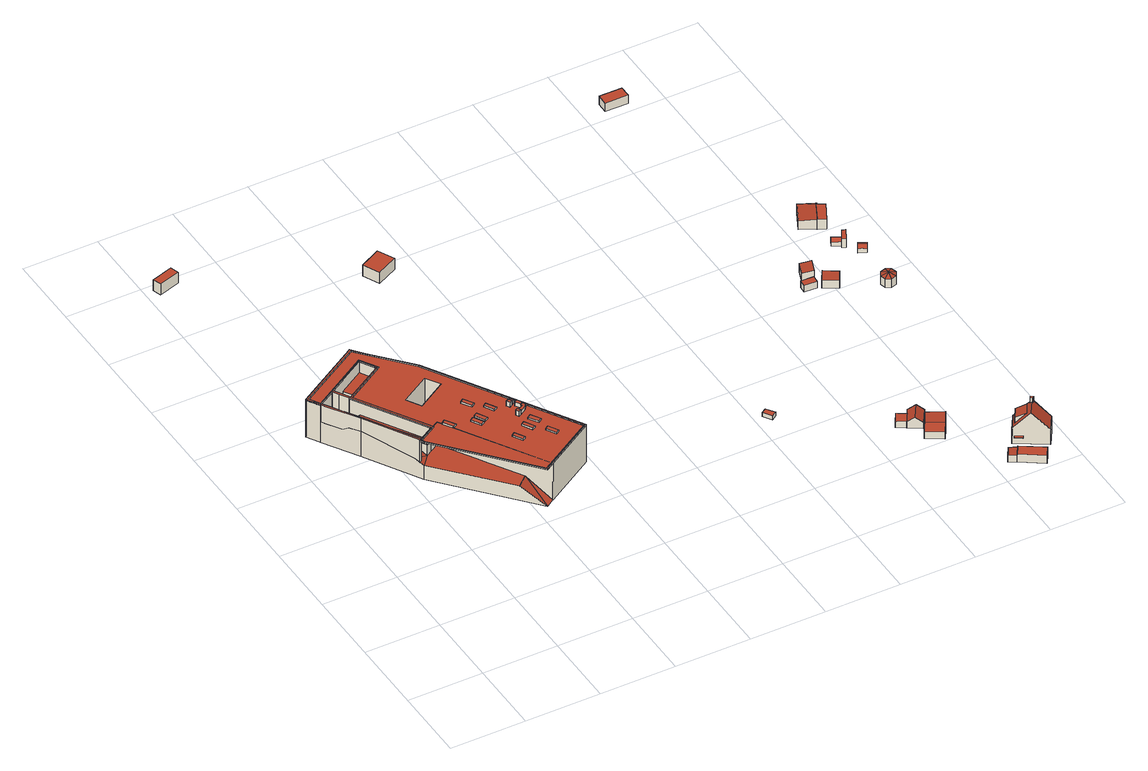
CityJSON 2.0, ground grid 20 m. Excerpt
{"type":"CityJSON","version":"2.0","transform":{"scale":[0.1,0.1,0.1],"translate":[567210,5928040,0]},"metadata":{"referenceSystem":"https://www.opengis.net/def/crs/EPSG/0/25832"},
"CityObjects":{
"building1":{"type":"Building","attributes":{"Grundfläche 2D":"14.217196","Grundhöhe NN":"2.810"},"geometry":[{"type":"Solid","lod":"3","boundaries":[[[[0,1,2,3]],[[4,5,3,2]],[[5,6,0,3]],[[6,7,1,0]],[[7,4,2,1]],[[7,6,5,4]]]],"semantics":{"surfaces":[{"type":"RoofSurface"},{"type":"WallSurface"},{"type":"GroundSurface"}],"values":[[0,1,1,1,1,2]]}}]},
"building2":{"type":"Building","attributes":{"Grundfläche 2D":"1288.452672","Grundhöhe NN":"1.489"},"children":["building2-1","building2-2","building2-3","building2-4","building2-5","building2-6","building2-7","building2-8","building2-9","building2-10","building2-11","building2-12","building2-13","building2-14","building2-15","building2-16","building2-17","building2-18","building2-19"],"geometry":[{"type":"MultiSurface","lod":"3","boundaries":[[[8,9,10,11,12,13,14,15,16,17]],[[18,19,20]],[[21,22,18]],[[22,23,18]],[[23,19,18]],[[24,22,21]],[[16,15,24]],[[15,22,24]],[[25,26,20,19,27,28,29,30]],[[31,32,33,34,35,36,37,29,28,38]],[[39,40,41,42,43]],[[44,41,40,39]],[[45,39,43,42]],[[46,39,45,42,47,48]],[[44,49,50,51,52,53,54,41]],[[55,50,49,56]],[[55,56,57]],[[58,59,60]],[[61,62,58,63,64]],[[61,65,59,58,62]],[[66,67,68,69,70,71,63]],[[61,64,63,71,70]],[[72,70,69,68,67,73,74,75]],[[65,46,48,59]],[[76,77,78,79,77]],[[80,81,82,83,84,85,86,87,88,89,90,91,92,93,94,95],[96,97,98,99]],[[60,100,48,47,101,102,103]],[[104,105,106,107]],[[13,12,82,81]],[[81,80,14,13]],[[80,95,15,14]],[[108,109,17,16]],[[109,110,8,17]],[[111,9,8,110]],[[83,11,10,9,111,112]],[[113,114,18,20]],[[114,115,21,18]],[[115,116,108,16,24,21]],[[22,15,95,94]],[[23,22,94,93]],[[19,23,93,92]],[[92,91,27,19]],[[91,90,28,27]],[[78,117,25,30]],[[117,118,26,25]],[[119,34,33,86]],[[35,120,121,36]],[[121,76,37,36]],[[76,77,29,37]],[[90,89,38,28]],[[89,88,31,38]],[[88,87,32,31]],[[122,44,39,46,123,124]],[[49,44,122,56]],[[66,125,126,73,67]],[[46,65,61,70,72,127,123]],[[53,52,51,50,55,57,116,128]],[[129,108,116,57,130]],[[109,108,129,131]],[[110,109,131,132]],[[111,110,132,133]],[[134,83,112,111,133,135]],[[127,72,85,84,83,134,136]],[[86,85,72,75]],[[73,126,137,105,104,121,120,119,86,75,74]],[[121,104,107,76]],[[77,76,107,106,138,125,66,63,78]],[[60,103,117,78,63,58]],[[53,128,117,103,54]],[[139,140,99,98]],[[141,139,98,97]],[[142,141,97,96]],[[140,142,96,99]],[[106,105,137,138]],[[100,59,48]],[[47,42,41,101]],[[102,101,41,54,103]],[[59,100,60]],[[57,56,122,124,123,127,136,134,135,133,132,131,129,130,143],[142,140,139,141],[137,126,125,138]],[[128,116,115,114,113,118,117]]],"semantics":{"surfaces":[{"type":"RoofSurface"},{"type":"WallSurface"},{"type":"GroundSurface"}],"values":[0,0,0,0,0,0,0,0,0,0,0,0,0,0,0,0,0,0,0,0,0,0,0,0,0,0,0,0,1,1,1,1,1,1,1,1,1,1,1,1,1,1,1,1,1,1,1,1,1,1,1,1,1,1,1,1,1,1,1,1,1,1,1,1,1,1,1,1,1,1,1,1,1,1,1,1,1,1,2,0]}}]},
"building2-1":{"type":"BuildingInstallation","parents":["building2"],"geometry":[{"type":"MultiSurface","lod":"3","boundaries":[[[144,145,146,147,148]],[[149,150,145,144,151]],[[150,152,146,145]],[[153,147,146,152,154]],[[153,155,148,147]],[[155,151,144,148]]],"semantics":{"surfaces":[{"type":"RoofSurface"},{"type":"WallSurface"}],"values":[0,1,1,1,1,1]}}]},
"building2-2":{"type":"BuildingInstallation","parents":["building2"],"geometry":[{"type":"MultiSurface","lod":"3","boundaries":[[[156,157,158,159]],[[159,158,160,161]],[[156,159,161,162]],[[157,156,162,163]],[[158,157,163,160]]],"semantics":{"surfaces":[{"type":"RoofSurface"},{"type":"WallSurface"}],"values":[0,1,1,1,1]}}]},
"building2-3":{"type":"BuildingInstallation","parents":["building2"],"geometry":[{"type":"MultiSurface","lod":"3","boundaries":[[[164,33,32]],[[11,165,32,12]],[[166,164,32,165]],[[32,87,82,12]],[[83,84,85,164,166,165,11]]],"semantics":{"surfaces":[{"type":"RoofSurface"},{"type":"WallSurface"}],"values":[0,0,0,1,1]}}]},
"building2-4":{"type":"BuildingInstallation","parents":["building2"],"geometry":[{"type":"MultiSurface","lod":"3","boundaries":[[[167,168,169,170]],[[171,172,167,170]],[[167,172,173,174,168]],[[175,169,168,174,176]],[[175,171,170,169]]],"semantics":{"surfaces":[{"type":"RoofSurface"},{"type":"WallSurface"}],"values":[0,1,1,1,1]}}]},
"building2-5":{"type":"BuildingInstallation","parents":["building2"],"geometry":[{"type":"MultiSurface","lod":"3","boundaries":[[[177,178,179,180]],[[180,179,181,182]],[[177,180,182,183]],[[178,177,183,184]],[[179,178,184,181]]],"semantics":{"surfaces":[{"type":"RoofSurface"},{"type":"WallSurface"}],"values":[0,1,1,1,1]}}]},
"building2-6":{"type":"BuildingInstallation","parents":["building2"],"geometry":[{"type":"MultiSurface","lod":"3","boundaries":[[[185,186,187,188]],[[188,187,189,190]],[[185,188,190,191]],[[186,185,191,192]],[[187,186,192,189]]],"semantics":{"surfaces":[{"type":"RoofSurface"},{"type":"WallSurface"}],"values":[0,1,1,1,1]}}]},
"building2-7":{"type":"BuildingInstallation","parents":["building2"],"geometry":[{"type":"MultiSurface","lod":"3","boundaries":[[[193,194,195,196]],[[197,198,196,195]],[[198,199,193,196]],[[194,193,199,200]],[[195,194,200,197]]],"semantics":{"surfaces":[{"type":"RoofSurface"},{"type":"WallSurface"}],"values":[0,1,1,1,1]}}]},
"building2-8":{"type":"BuildingInstallation","parents":["building2"],"geometry":[{"type":"MultiSurface","lod":"3","boundaries":[[[201,202,203,204]],[[101,102,201,204]],[[102,205,202,201]],[[205,47,203,202]],[[47,101,204,203]]],"semantics":{"surfaces":[{"type":"RoofSurface"},{"type":"WallSurface"}],"values":[0,1,1,1,1]}}]},
"building2-9":{"type":"BuildingInstallation","parents":["building2"],"geometry":[{"type":"MultiSurface","lod":"3","boundaries":[[[206,207,208,209,210,211]],[[39,212,113,20,209,208,46]],[[213,118,113,212]],[[20,26,210,209]],[[118,213,40,43,211,210,26]],[[43,45,206,211]],[[48,207,206,45]]],"semantics":{"surfaces":[{"type":"RoofSurface"},{"type":"WallSurface"}],"values":[0,1,1,1,1,1,1]}}]},
"building2-10":{"type":"BuildingInstallation","parents":["building2"],"geometry":[{"type":"MultiSurface","lod":"3","boundaries":[[[214,30,29,35,34]],[[29,77,66,67,73,35]],[[120,35,73]],[[73,74,119,120]],[[34,119,74]],[[74,68,214,34]],[[63,78,30,214,68]]],"semantics":{"surfaces":[{"type":"RoofSurface"},{"type":"WallSurface"}],"values":[0,1,1,1,1,1,1]}}]},
"building2-11":{"type":"BuildingInstallation","parents":["building2"],"geometry":[{"type":"MultiSurface","lod":"3","boundaries":[[[215,216,33,164,217,208,207,218]],[[71,69,216,215,218,207,48,59,62,64]],[[75,86,33,216,69]],[[86,75,72,85]],[[217,164,85,72,70,61,65,46,208]]],"semantics":{"surfaces":[{"type":"RoofSurface"},{"type":"WallSurface"}],"values":[0,1,1,1,1]}}]},
"building2-12":{"type":"BuildingInstallation","parents":["building2"],"geometry":[{"type":"MultiSurface","lod":"3","boundaries":[[[219,220,221,222]],[[223,224,222,221,225]],[[224,226,219,222]],[[227,220,219,226,228]],[[221,220,227,225]]],"semantics":{"surfaces":[{"type":"RoofSurface"},{"type":"WallSurface"}],"values":[0,1,1,1,1]}}]},
"building2-13":{"type":"BuildingInstallation","parents":["building2"],"geometry":[{"type":"MultiSurface","lod":"3","boundaries":[[[173,229,230,231,232,226,224,233,174]],[[223,234,233,224]],[[234,176,174,233]],[[172,235,229,173]],[[230,229,235,236]],[[236,237,231,230]],[[237,238,232,231]],[[238,228,226,232]]],"semantics":{"surfaces":[{"type":"RoofSurface"},{"type":"WallSurface"}],"values":[0,1,1,1,1,1,1,1]}}]},
"building2-14":{"type":"BuildingInstallation","parents":["building2"],"geometry":[{"type":"MultiSurface","lod":"3","boundaries":[[[239,240,241,242]],[[242,241,243,244]],[[239,242,244,245]],[[245,246,240,239]],[[241,240,246,243]]],"semantics":{"surfaces":[{"type":"RoofSurface"},{"type":"WallSurface"}],"values":[0,1,1,1,1]}}]},
"building2-15":{"type":"BuildingInstallation","parents":["building2"],"geometry":[{"type":"MultiSurface","lod":"3","boundaries":[[[247,248,152,150]],[[247,150,149,249]],[[249,250,248,247]],[[152,248,250,154]]],"semantics":{"surfaces":[{"type":"RoofSurface"},{"type":"WallSurface"}],"values":[0,1,1,1]}}]},
"building2-16":{"type":"BuildingInstallation","parents":["building2"],"geometry":[{"type":"MultiSurface","lod":"3","boundaries":[[[251,252,253,254]],[[254,253,255,256]],[[251,254,256,257]],[[252,251,257,258]],[[253,252,258,255]]],"semantics":{"surfaces":[{"type":"RoofSurface"},{"type":"WallSurface"}],"values":[0,1,1,1,1]}}]},
"building2-17":{"type":"BuildingInstallation","parents":["building2"],"geometry":[{"type":"MultiSurface","lod":"3","boundaries":[[[259,260,261,262]],[[262,261,263,264]],[[259,262,264,265]],[[260,259,265,266]],[[261,260,266,263]]],"semantics":{"surfaces":[{"type":"RoofSurface"},{"type":"WallSurface"}],"values":[0,1,1,1,1]}}]},
"building2-18":{"type":"BuildingInstallation","parents":["building2"],"geometry":[{"type":"MultiSurface","lod":"3","boundaries":[[[267,268,269,270]],[[270,269,271,272]],[[267,270,272,273]],[[268,267,273,274]],[[269,268,274,271]]],"semantics":{"surfaces":[{"type":"RoofSurface"},{"type":"WallSurface"}],"values":[0,1,1,1,1]}}]},
"building2-19":{"type":"BuildingInstallation","parents":["building2"],"geometry":[{"type":"MultiSurface","lod":"3","boundaries":[[[275,276,277,278]],[[279,280,278,277]],[[275,278,280,281]],[[276,275,281,282]],[[282,279,277,276]]],"semantics":{"surfaces":[{"type":"RoofSurface"},{"type":"WallSurface"}],"values":[0,1,1,1,1]}}]},
"building3":{"type":"Building","attributes":{"Grundfläche 2D":"29.512001","Grundhöhe NN":"1.139"},"geometry":[{"type":"Solid","lod":"3","boundaries":[[[[283,284,285,286]],[[287,288,286,285]],[[288,289,283,286]],[[289,290,284,283]],[[290,287,285,284]],[[290,289,288,287]]]],"semantics":{"surfaces":[{"type":"RoofSurface"},{"type":"WallSurface"},{"type":"GroundSurface"}],"values":[[0,1,1,1,1,2]]}}]},
"building4":{"type":"Building","attributes":{"Grundfläche 2D":"4.279999","Grundhöhe NN":"1.431"},"geometry":[{"type":"Solid","lod":"3","boundaries":[[[[291,292,293,294]],[[295,296,294,293]],[[296,297,291,294]],[[297,298,292,291]],[[298,295,293,292]],[[298,297,296,295]]]],"semantics":{"surfaces":[{"type":"RoofSurface"},{"type":"WallSurface"},{"type":"GroundSurface"}],"values":[[0,1,1,1,1,2]]}}]},
"building5":{"type":"Building","attributes":{"Grundfläche 2D":"26.054702","Grundhöhe NN":"0.871"},"geometry":[{"type":"Solid","lod":"3","boundaries":[[[[299,300,301,302]],[[303,301,300,304,305,306]],[[307,306,305,308]],[[304,300,299,309,310]],[[304,310,311,305]],[[303,306,312,313]],[[302,301,303,313,314]],[[299,302,314,309]],[[308,305,311,315]],[[307,308,315,316]],[[306,307,316,312]],[[313,312,316,315,311,310,309,314]]]],"semantics":{"surfaces":[{"type":"RoofSurface"},{"type":"WallSurface"},{"type":"GroundSurface"}],"values":[[0,0,0,1,1,1,1,1,1,1,1,2]]}}]},
"building6":{"type":"Building","attributes":{"Grundfläche 2D":"17.112096","Grundhöhe NN":"0.965"},"geometry":[{"type":"Solid","lod":"3","boundaries":[[[[317,318,319,320]],[[318,317,321,322]],[[319,318,322,323]],[[320,319,323,324]],[[317,320,324,321]],[[322,321,324,323]]]],"semantics":{"surfaces":[{"type":"RoofSurface"},{"type":"WallSurface"},{"type":"GroundSurface"}],"values":[[0,1,1,1,1,2]]}}]},
"building7":{"type":"Building","attributes":{"Grundfläche 2D":"17.824199","Grundhöhe NN":"0.871"},"geometry":[{"type":"Solid","lod":"3","boundaries":[[[[325,326,318,317,327]],[[328,318,326,325,329,330]],[[317,318,328,331]],[[327,317,331,332]],[[325,327,332,329]],[[328,330,329,332,331]]]],"semantics":{"surfaces":[{"type":"RoofSurface"},{"type":"WallSurface"},{"type":"GroundSurface"}],"values":[[0,1,1,1,1,2]]}}]},
"building8":{"type":"Building","attributes":{"Grundfläche 2D":"26.754510","Grundhöhe NN":"0.954"},"geometry":[{"type":"Solid","lod":"3","boundaries":[[[[333,334,335,336]],[[337,338,339,340]],[[335,341,342,339,336]],[[336,339,338,333]],[[333,338,343,344,334]],[[335,334,344,341]],[[340,339,342,345]],[[337,340,345,346]],[[338,337,346,343]],[[344,343,346,345,342,341]]]],"semantics":{"surfaces":[{"type":"RoofSurface"},{"type":"WallSurface"},{"type":"GroundSurface"}],"values":[[0,0,1,1,1,1,1,1,1,2]]}}]},
"building9":{"type":"Building","attributes":{"Grundfläche 2D":"43.169475","Grundhöhe NN":"1.033"},"children":["building9-1","building9-2"],"geometry":[{"type":"Solid","lod":"3","boundaries":[[[[347,348,349,350,351,352,353]],[[354,355,356,357,358,359,360]],[[351,350,349,361,362,363,364,365,366,367,368,356,355,369]],[[355,354,369]],[[363,347,353,364]],[[361,349,348,347,363,362]],[[351,364,353,352]],[[370,371,365,364,351,369,354,360,359,358,372,373]],[[367,366,365,371,374]],[[357,356,368,367,374,375]],[[358,357,375,372]],[[372,375,374,371,370,373]]]],"semantics":{"surfaces":[{"type":"RoofSurface"},{"type":"WallSurface"},{"type":"GroundSurface"}],"values":[[0,0,0,0,1,1,1,1,1,1,1,2]]}}]},
"building9-1":{"type":"BuildingInstallation","parents":["building9"],"geometry":[{"type":"MultiSurface","lod":"3","boundaries":[[[376,377,378,379,380,381,382]],[[369,380,379,378,360,354]],[[381,380,369,383]],[[382,381,383,355]],[[376,382,355,384]],[[384,385,360,378,377,376]]],"semantics":{"surfaces":[{"type":"RoofSurface"},{"type":"WallSurface"}],"values":[0,1,1,1,1,1]}}]},
"building9-2":{"type":"BuildingInstallation","parents":["building9"],"geometry":[{"type":"MultiSurface","lod":"3","boundaries":[[[386,387,388,389]],[[390,388,387]],[[390,387,391]],[[390,392,389,388]],[[392,393,386,389]],[[393,391,387,386]],[[390,391,393,392]]],"semantics":{"surfaces":[{"type":"RoofSurface"},{"type":"WallSurface"},{"type":"OuterCeilingSurface"}],"values":[0,1,1,1,1,1,2]}}]},
"building10":{"type":"Building","attributes":{"Grundfläche 2D":"6.254937","Grundhöhe NN":"0.760"},"geometry":[{"type":"Solid","lod":"3","boundaries":[[[[394,395,396,397]],[[398,399,397,396]],[[399,400,394,397]],[[400,401,395,394]],[[401,398,396,395]],[[401,400,399,398]]]],"semantics":{"surfaces":[{"type":"RoofSurface"},{"type":"WallSurface"},{"type":"GroundSurface"}],"values":[[0,1,1,1,1,2]]}}]},
"building11":{"type":"Building","attributes":{"Grundfläche 2D":"11.092770","Grundhöhe NN":"0.258"},"geometry":[{"type":"Solid","lod":"3","boundaries":[[[[402,403,404,405]],[[406,407,405,404]],[[407,408,402,405]],[[408,409,403,402]],[[409,406,404,403]],[[409,408,407,406]]]],"semantics":{"surfaces":[{"type":"RoofSurface"},{"type":"WallSurface"},{"type":"GroundSurface"}],"values":[[0,1,1,1,1,2]]}}]},
"building12":{"type":"Building","attributes":{"Grundfläche 2D":"12.482442","Grundhöhe NN":"0.622"},"geometry":[{"type":"Solid","lod":"3","boundaries":[[[[410,411,412,413]],[[414,415,413,412]],[[415,416,410,413]],[[416,417,411,410]],[[417,414,412,411]],[[417,416,415,414]]]],"semantics":{"surfaces":[{"type":"RoofSurface"},{"type":"WallSurface"},{"type":"GroundSurface"}],"values":[[0,1,1,1,1,2]]}}]},
"building13":{"type":"Building","attributes":{"Grundfläche 2D":"10.783992","Grundhöhe NN":"0.329"},"geometry":[{"type":"Solid","lod":"3","boundaries":[[[[418,419,420]],[[418,421,419]],[[418,420,422]],[[418,422,423]],[[418,423,424]],[[418,424,425]],[[418,425,426]],[[418,426,421]],[[427,428,420,419]],[[428,429,422,420]],[[429,430,423,422]],[[430,431,424,423]],[[431,432,425,424]],[[432,433,426,425]],[[433,434,421,426]],[[434,427,419,421]],[[428,427,434,433,432,431,430,429]]]],"semantics":{"surfaces":[{"type":"RoofSurface"},{"type":"WallSurface"},{"type":"GroundSurface"}],"values":[[0,0,0,0,0,0,0,0,1,1,1,1,1,1,1,1,2]]}}]},
"building14":{"type":"Building","attributes":{"Grundfläche 2D":"17.798065","Grundhöhe NN":"2.456"},"geometry":[{"type":"Solid","lod":"3","boundaries":[[[[435,436,437,438]],[[439,440,438,437]],[[440,441,435,438]],[[441,442,436,435]],[[442,439,437,436]],[[442,441,440,439]]]],"semantics":{"surfaces":[{"type":"RoofSurface"},{"type":"WallSurface"},{"type":"GroundSurface"}],"values":[[0,1,1,1,1,2]]}}]},
"building15":{"type":"Building","attributes":{"Grundfläche 2D":"4.754514","Grundhöhe NN":"0.716"},"geometry":[{"type":"Solid","lod":"3","boundaries":[[[[443,444,445,446]],[[447,444,443,448]],[[446,445,449,450]],[[448,443,446,450,451]],[[447,448,451,452]],[[449,445,444,447,452]],[[450,449,452,451]]]],"semantics":{"surfaces":[{"type":"RoofSurface"},{"type":"WallSurface"},{"type":"GroundSurface"}],"values":[[0,0,1,1,1,1,2]]}}]},
"building16":{"type":"Building","attributes":{"Grundfläche 2D":"27.088223","Grundhöhe NN":"0.436"},"geometry":[{"type":"Solid","lod":"3","boundaries":[[[[453,454,455,456]],[[455,457,456]],[[454,458,459,455]],[[460,461,462,454,453,456]],[[462,463,458,454]],[[463,464,459,458]],[[464,465,455,459]],[[465,466,457,455]],[[466,460,456,457]],[[464,463,462,461,460,466,465]]]],"semantics":{"surfaces":[{"type":"RoofSurface"},{"type":"WallSurface"},{"type":"GroundSurface"}],"values":[[0,0,0,1,1,1,1,1,1,2]]}}]},
"building17":{"type":"Building","attributes":{"Grundfläche 2D":"3.330229","Grundhöhe NN":"0.328"},"geometry":[{"type":"Solid","lod":"3","boundaries":[[[[467,468,469,470,471]],[[469,468,472,473]],[[470,469,473,474]],[[475,467,471,470,474,476]],[[468,467,475,472]],[[474,473,472,475,476]]]],"semantics":{"surfaces":[{"type":"RoofSurface"},{"type":"WallSurface"},{"type":"GroundSurface"}],"values":[[0,1,1,1,1,2]]}}]},
"building18":{"type":"Building","attributes":{"Grundfläche 2D":"4.860158","Grundhöhe NN":"0.750"},"geometry":[{"type":"Solid","lod":"3","boundaries":[[[[477,478,479,480]],[[478,481,482,483,479]],[[484,482,481,478,477,485,486]],[[483,482,484,487]],[[480,479,483,487,488]],[[477,480,488,485]],[[484,486,485,488,487]]]],"semantics":{"surfaces":[{"type":"RoofSurface"},{"type":"WallSurface"},{"type":"GroundSurface"}],"values":[[0,0,1,1,1,1,2]]}}]},
"building19":{"type":"Building","attributes":{"Grundfläche 2D":"12.608769","Grundhöhe NN":"0.283"},"geometry":[{"type":"Solid","lod":"3","boundaries":[[[[459,489,490,491,457,455]],[[455,457,491,492,493]],[[494,489,459,455,493,495]],[[490,489,494,496]],[[491,490,496,492]],[[495,493,492,496,494]]]],"semantics":{"surfaces":[{"type":"RoofSurface"},{"type":"WallSurface"},{"type":"GroundSurface"}],"values":[[0,1,1,1,1,2]]}}]}
},
"vertices":[
[9,1557,60],[16,1535,60],[73,1552,60],[66,1575,60],[73,1552,28],[66,1575,28],[9,1557,28],[16,1535,28],
[264,1011,128],[238,1041,128],[237,1040,128],[61,934,128],[68,932,128],[240,1035,128],[348,912,128],[576,534,128],[580,533,128],[351,913,128],[223,664,128],[221,673,128],[217,674,128],[423,438,128],[423,442,128],[225,666,128],[446,452,128],[263,701,128],[222,677,128],[270,702,128],[158,888,128],[156,891,128],[151,888,128],[238,997,128],[84,905,128],[85,903,128],[127,927,128],[132,931,128],[237,994,128],[261,954,128],[266,952,128],[210,687,67],[215,687,66],[246,691,58],[238,703,67],[214,689,67],[223,664,58],[200,712,71],[137,809,90],[160,822,90],[141,811,90],[378,489,58],[407,515,58],[349,611,58],[348,613,58],[286,715,58],[263,701,58],[408,514,57],[423,438,15],[445,452,15],[157,877,77],[124,838,89],[166,863,90],[112,850,77],[116,852,77],[151,888,76],[115,853,76],[120,836,89],[156,891,76],[141,916,77],[136,912,77],[95,887,77],[91,884,77],[96,885,76],[81,900,76],[132,931,76],[127,927,76],[85,903,76],[261,954,125],[156,891,125],[151,888,125],[156,890,125],[348,912,125],[240,1035,125],[68,932,125],[61,934,125],[80,903,125],[81,900,125],[85,903,125],[84,905,125],[238,997,125],[266,952,125],[158,888,125],[270,702,125],[221,673,125],[225,666,125],[423,442,125],[576,534,125],[263,820,125],[340,867,125],[363,830,125],[285,783,125],[124,838,90],[246,691,90],[250,694,90],[263,701,90],[237,994,93],[171,954,93],[196,914,93],[261,954,93],[580,533,125],[351,913,125],[264,1011,125],[238,1041,125],[237,1040,125],[217,674,125],[223,664,125],[423,438,125],[446,452,125],[263,701,125],[222,677,125],[127,927,125],[132,931,125],[237,994,125],[223,664,15],[137,809,15],[210,687,15],[156,891,15],[132,931,15],[81,900,15],[286,715,125],[580,533,15],[446,452,15],[351,913,15],[264,1011,15],[238,1041,15],[61,934,15],[237,1040,15],[80,903,15],[171,954,15],[196,914,15],[363,830,15],[285,783,15],[340,867,15],[263,820,15],[408,515,15],
[468,683,139],[467,683,139],[463,691,139],[455,687,139],[460,678,139],[467,683,125],[467,683,135],[468,683,125],[463,691,135],[455,687,125],[463,691,125],[460,678,125],
[500,571,130],[491,566,130],[506,540,130],[515,546,130],[506,540,125],[515,546,125],[500,571,125],[491,566,125],
[81,900,128],[64,929,128],[80,903,128],
[468,642,141],[463,650,141],[457,647,141],[462,638,141],[462,638,125],[468,642,125],[468,642,134],[463,650,134],[457,647,125],[463,650,125],
[420,588,130],[412,583,130],[427,558,130],[435,563,130],[427,558,125],[435,563,125],[420,588,125],[412,583,125],
[430,689,130],[415,714,130],[407,709,130],[421,684,130],[407,709,125],[421,684,125],[430,689,125],[415,714,125],
[474,586,130],[459,612,130],[450,607,130],[465,581,130],[450,607,125],[465,581,125],[474,586,125],[459,612,125],
[250,694,102],[163,825,102],[160,822,102],[246,691,102],[163,825,90],
[200,712,129],[141,811,129],[137,809,129],[217,674,129],[222,677,129],[214,689,129],[217,674,62],[222,677,61],
[136,912,128],
[115,853,128],[95,887,128],[91,884,128],[116,852,128],
[487,669,137],[480,681,137],[472,677,137],[480,664,137],[480,664,125],[480,664,134],[472,677,125],[487,669,134],[480,681,125],[487,669,125],
[487,654,134],[489,657,134],[491,660,134],[490,665,134],[482,661,134],[482,661,125],[487,654,125],[489,657,125],[491,660,125],[490,665,125],
[309,677,130],[318,682,130],[302,708,130],[293,702,130],[302,708,125],[293,702,125],[309,677,125],[318,682,125],
[475,687,135],[470,695,135],[475,687,125],[470,695,125],
[377,753,130],[368,747,130],[384,722,130],[393,728,130],[384,722,125],[393,728,125],[377,753,125],[368,747,125],
[379,693,130],[370,688,130],[385,662,130],[394,667,130],[385,662,125],[394,667,125],[379,693,125],[370,688,125],
[484,627,130],[475,621,130],[491,596,130],[500,602,130],[491,596,125],[500,602,125],[484,627,125],[475,621,125],
[370,653,130],[379,658,130],[364,684,130],[355,678,130],[364,684,125],[355,678,125],[370,653,125],[379,658,125],
[488,1336,45],[543,1363,45],[521,1407,45],[467,1379,45],[521,1407,11],[467,1379,11],[488,1336,11],[543,1363,11],
[1032,452,26],[1045,461,26],[1030,483,26],[1017,475,26],[1030,483,14],[1017,475,14],[1032,452,14],[1045,461,14],
[1348,296,28],[1331,306,43],[1307,267,43],[1324,257,28],[1290,278,28],[1314,317,28],[1306,303,28],[1291,279,28],[1268,293,28],[1283,318,28],[1348,296,9],[1314,317,9],[1306,303,9],[1291,279,9],[1290,278,9],[1324,257,9],[1283,318,9],[1268,293,9],
[1366,229,32],[1324,254,30],[1306,224,30],[1348,199,32],[1366,229,10],[1324,254,10],[1306,224,10],[1348,199,10],
[1343,286,30],[1325,256,30],[1385,261,33],[1324,254,9],[1343,286,9],[1325,256,9],[1366,229,9],[1385,261,9],
[1451,43,34],[1510,5,34],[1525,31,34],[1467,68,34],[1433,55,29],[1451,43,32],[1467,68,32],[1448,79,29],[1525,31,10],[1467,68,10],[1451,43,10],[1510,5,10],[1448,79,10],[1433,55,10],
[1486,116,77],[1508,102,91],[1509,101,91],[1510,103,91],[1527,131,91],[1509,142,80],[1504,145,77],[1537,125,104],[1534,119,104],[1512,84,104],[1550,60,55],[1576,101,55],[1575,102,56],[1540,123,101],[1508,102,90],[1500,107,80],[1486,116,61],[1504,145,61],[1499,148,55],[1481,119,55],[1474,108,55],[1496,94,84],[1533,127,99],[1533,127,10],[1499,148,10],[1576,101,10],[1575,102,10],[1474,108,10],[1550,60,10],
[1536,117,114],[1537,118,114],[1540,123,114],[1537,125,114],[1533,127,114],[1530,121,114],[1534,119,114],[1530,121,100],[1536,117,101],[1537,118,101],
[1492,87,35],[1496,94,35],[1479,105,35],[1475,98,35],[1479,105,33],[1496,94,33],[1475,98,33],[1492,87,33],
[1329,825,28],[1362,823,28],[1364,842,28],[1330,844,28],[1364,842,8],[1330,844,8],[1329,825,8],[1362,823,8],
[1358,900,28],[1345,866,28],[1373,855,33],[1386,890,33],[1373,855,3],[1386,890,3],[1358,900,3],[1345,866,3],
[1408,799,31],[1423,825,33],[1388,846,33],[1372,820,31],[1388,846,6],[1372,820,6],[1408,799,6],[1423,825,6],
[1519,764,35],[1516,745,29],[1531,749,29],[1503,752,29],[1538,762,29],[1534,777,29],[1521,784,29],[1507,780,29],[1499,766,29],[1516,745,3],[1531,749,3],[1538,762,3],[1534,777,3],[1521,784,3],[1507,780,3],[1499,766,3],[1503,752,3],
[1242,1604,50],[1303,1604,50],[1303,1633,50],[1243,1634,50],[1303,1633,25],[1243,1634,25],[1242,1604,25],[1303,1604,25],
[1471,948,26],[1493,937,26],[1497,945,19],[1475,957,19],[1488,928,19],[1466,940,19],[1497,945,7],[1475,957,7],[1466,940,7],[1488,928,7],
[1497,1067,32],[1458,1088,30],[1495,1063,33],[1499,1066,33],[1497,1062,33],[1431,1033,30],[1470,1013,33],[1499,1066,4],[1497,1067,4],[1458,1088,4],[1431,1033,4],[1470,1013,4],[1495,1063,4],[1497,1062,4],
[1487,927,29],[1496,922,29],[1512,952,29],[1503,956,29],[1488,928,29],[1496,922,3],[1512,952,3],[1503,956,3],[1487,927,3],[1488,928,3],
[1527,877,21],[1532,886,27],[1512,896,27],[1507,887,21],[1536,895,22],[1537,896,21],[1517,906,21],[1537,896,8],[1527,877,8],[1532,886,8],[1517,906,8],[1507,887,8],
[1470,1012,33],[1490,1003,32],[1516,1052,32],[1516,1052,3],[1495,1063,3],[1470,1012,3],[1470,1013,3],[1490,1003,3]
]}
